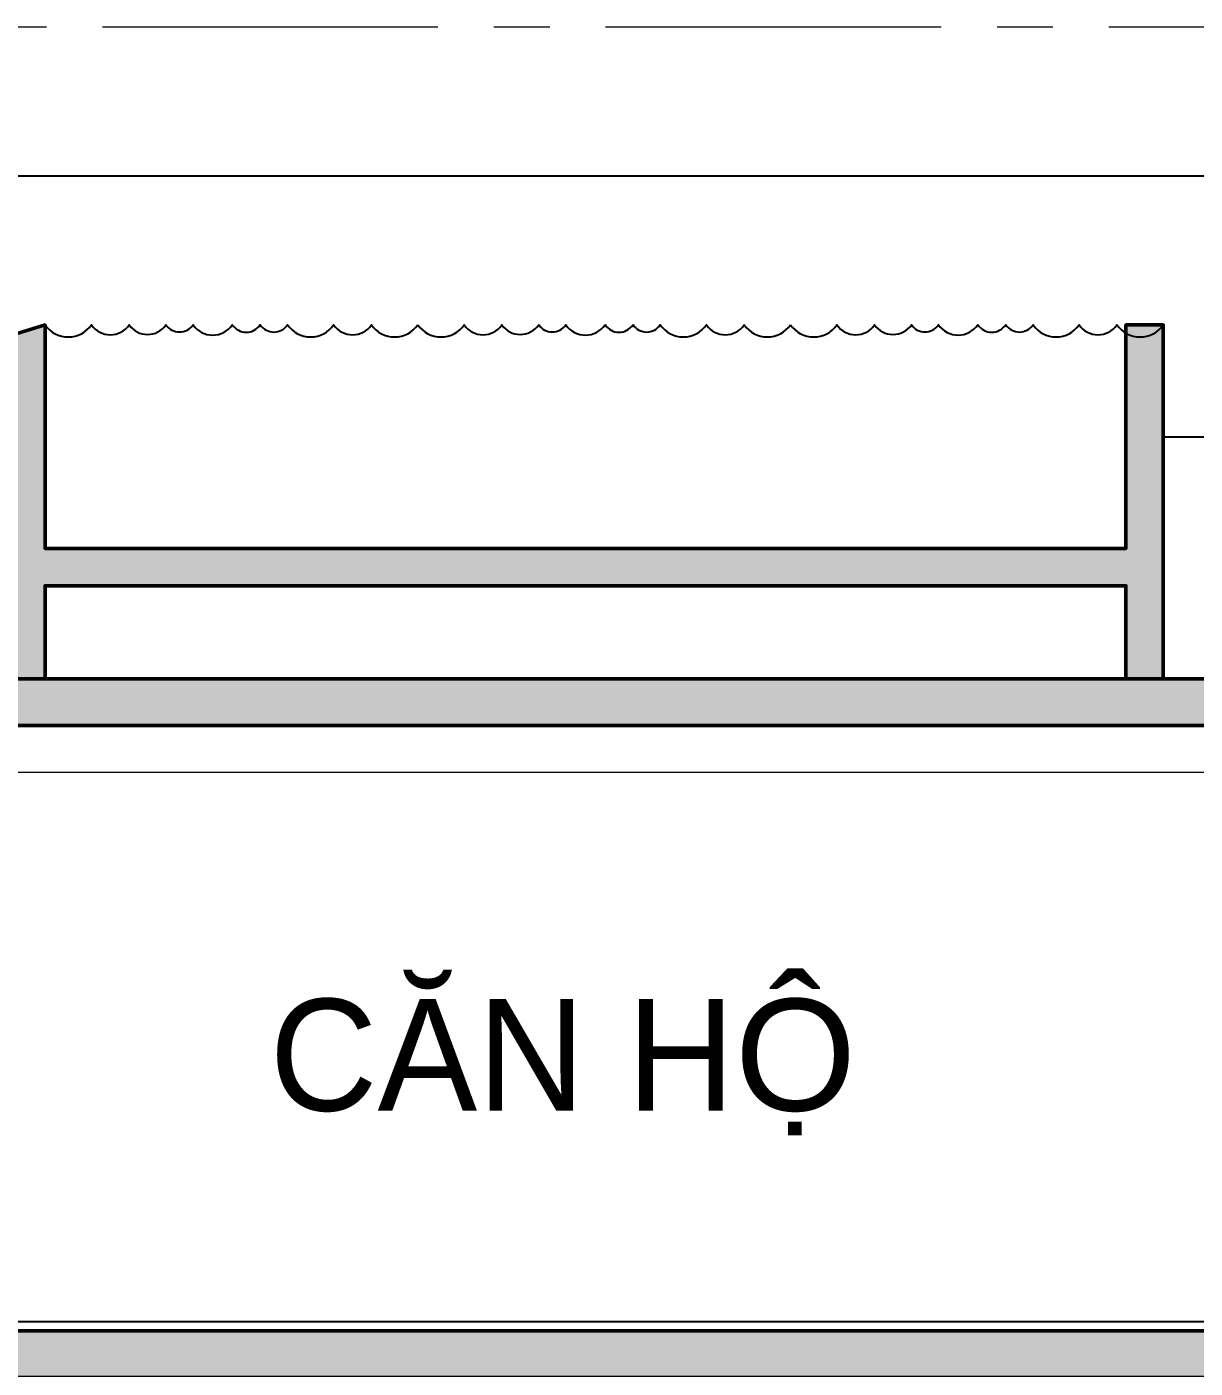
# Model space of a CAD drawing. Header units: millimetres. Extents: x 573003 to 1294762, y -9906 to 413061.
# Drawn here: x 659985 to 666254, y 148276 to 155476 of the extents above; entities that cross this region are included whole.
import ezdxf

# ---------------------------------------------------------------- set-up
doc = ezdxf.new("R2010")
doc.units = ezdxf.units.MM
doc.header["$MEASUREMENT"] = 0
doc.linetypes.add('IMPORT-CE', pattern=[135, 90, -15, 15, -15])
for name, color, linetype in [('A-ANNO-ROOM', 50, 'Continuous'), ('A-ELEV-13FINE', 8, 'Continuous'), ('A-ELEV-PATT 3', 251, 'Continuous'), ('A-STRUCT-OTLN', 3, 'Continuous'), ('A-WALL-PATT', 251, 'Continuous')]:
    doc.layers.add(name, color=color, linetype=linetype)
for name, color, linetype, lineweight in [('KT-Net cot', 2, 'Continuous', 50), ('KT-Net manh', 251, 'Continuous', 13), ('KT-Net thay', 7, 'Continuous', 25), ('KT-Net truc', 18, 'Continuous', 15)]:
    doc.layers.add(name, color=color, linetype=linetype, lineweight=lineweight)
doc.styles.add('HBA-Text', font='GOTHIC.TTF')

# ---------------------------------------------------------------- blocks, each defined once
blk = doc.blocks.new('Apart Typ Floor')
at = {"layer": 'A-WALL-PATT'}
h = blk.add_hatch(color=256, dxfattribs=at)
h.dxf.hatch_style = 1
h.paths.add_polyline_path([(-900, 200), (-1100, 200), (-1100, -800), (-900, -800), (-900, -150), (0, -150), (0, -800), (300, -800), (300, -250), (20700, -250), (20700, -800), (21000, -800), (21000, -150), (21900, -150), (21900, -800), (22100, -800), (22100, 200), (21900, 200), (21900, 0), (-900, 0)])
at = {"layer": 'A-ELEV-13FINE'}
blk.add_lwpolyline([(0, 50), (9400, 50)], dxfattribs=at)
at = {"layer": 'A-STRUCT-OTLN'}
blk.add_lwpolyline([(0, 0), (21000, 0), (21000, -150)], dxfattribs=at)
at = {"layer": 'KT-Net cot'}
blk.add_lwpolyline([(-900, 200), (-1100, 200), (-1100, -800), (-900, -800), (-900, -150), (0, -150), (0, -800), (300, -800), (300, -250), (20700, -250), (20700, -800), (21000, -800), (21000, -150), (21900, -150), (21900, -800), (22100, -800), (22100, 200), (21900, 200), (21900, 0), (-900, 0)], close=True, dxfattribs=at)
at = {"layer": 'KT-Net manh', "ltscale": 1500}
blk.add_line((300, 3000), (9400, 3000), dxfattribs=at)
blk = doc.blocks.new('A$C52FE36A4')
at = {"layer": 'A-ANNO-ROOM', "ltscale": 800, "extrusion": (2.65424e-07, 1.15182e-05, 1), "insert": (1742.6, 960.3, 3.5), "char_height": 600, "width": 6000, "attachment_point": 2, "text_direction": (1, 0, 0), "style": 'HBA-Text'}
blk.add_mtext('CĂN H{\\fArial|b0|i0|c0|p34;Ộ}', dxfattribs=at)

msp = doc.modelspace()

# ---------------------------------------------------------------- hatches: boundary and pattern name
at = {"layer": 'A-WALL-PATT'}
h = msp.add_hatch(color=256, dxfattribs=at)
h.dxf.hatch_style = 1
h.paths.add_polyline_path([(659832.4, 151975.6), (659832.4, 153799.4), (660082.4, 153875.6), (660082.4, 152675.6), (665882.4, 152675.6), (665882.4, 153875.6), (666082.4, 153875.6), (666082.4, 151975.6), (665882.4, 151975.6), (665882.4, 152475.6), (660082.4, 152475.6), (660082.4, 151975.6)])
h = msp.add_hatch(color=256, dxfattribs=at)
h.dxf.hatch_style = 1
h.paths.add_polyline_path([(679615.5, 151825.6), (680515.5, 151825.6), (680515.5, 151175.6), (680715.5, 151175.6), (680715.5, 152175.6), (680515.5, 152175.6), (680515.5, 151975.6), (657515.5, 151975.6), (657515.5, 151175.6), (657715.5, 151175.6), (657715.5, 151825.6), (658615.5, 151825.6), (658615.5, 151175.6), (658915.5, 151175.6), (658915.5, 151725.6), (679315.5, 151725.6), (679315.5, 151175.6), (679615.5, 151175.6)])

# ---------------------------------------------------------------- linework, layer by layer
at = {"layer": 'A-ELEV-13FINE', "elevation": 0}
msp.add_lwpolyline([(657590.5, 154675.6), (670130.5, 154675.6)], dxfattribs=at)
at = {"layer": 'A-ELEV-PATT 3', "elevation": -4.5}
for points in [[(660082.4, 153875.6, 0.520567), (660331.7, 153875.6, 0.520567), (660533.5, 153875.6, 0.520567), (660731.2, 153875.6, 0.520567), (660876.6, 153875.6, 0.520567), (661087.1, 153875.6, 0.520567), (661237.4, 153875.6, 0.520567), (661383.8, 153875.6, 0.520567), (661631, 153875.6, 0.520567), (661833.7, 153875.6, 0.520567), (662082.4, 153875.6, 0.520567)], [(662082.4, 153875.6, 0.520567), (662331.7, 153875.6, 0.520567), (662533.5, 153875.6, 0.520567), (662731.2, 153875.6, 0.520567), (662876.6, 153875.6, 0.520567), (663087.1, 153875.6, 0.520567), (663237.4, 153875.6, 0.520567), (663383.8, 153875.6, 0.520567), (663631, 153875.6, 0.520567), (663833.7, 153875.6, 0.520567), (664082.4, 153875.6, 0.520567)], [(664082.4, 153875.6, 0.520567), (664331.7, 153875.6, 0.520567), (664533.5, 153875.6, 0.520567), (664731.2, 153875.6, 0.520567), (664876.6, 153875.6, 0.520567), (665087.1, 153875.6, 0.520567), (665237.4, 153875.6, 0.520567), (665383.8, 153875.6, 0.520567), (665631, 153875.6, 0.520567), (665833.7, 153875.6, 0.520567), (666082.4, 153875.6, 0.520567)]]:
    msp.add_lwpolyline(points, format="xyb", dxfattribs=at)
at = {"layer": 'KT-Net cot', "elevation": -4.5}
msp.add_lwpolyline([(659832.4, 151975.6), (659832.4, 153799.4), (660082.4, 153875.6), (660082.4, 152675.6), (665882.4, 152675.6), (665882.4, 153875.6), (666082.4, 153875.6), (666082.4, 151975.6), (665882.4, 151975.6), (665882.4, 152475.6), (660082.4, 152475.6), (660082.4, 151975.6)], close=True, dxfattribs=at)
at = {"layer": 'KT-Net cot', "elevation": 0}
msp.add_lwpolyline([(679615.5, 151825.6), (680515.5, 151825.6), (680515.5, 151175.6), (680715.5, 151175.6), (680715.5, 152175.6), (680515.5, 152175.6), (680515.5, 151975.6), (657515.5, 151975.6), (657515.5, 151175.6), (657715.5, 151175.6), (657715.5, 151825.6), (658615.5, 151825.6), (658615.5, 151175.6), (658915.5, 151175.6), (658915.5, 151725.6), (679315.5, 151725.6), (679315.5, 151175.6), (679615.5, 151175.6), (679615.5, 151825.6)], dxfattribs=at)
at = {"layer": 'KT-Net thay', "elevation": 0}
msp.add_lwpolyline([(666082.4, 153275.6), (670130.5, 153275.6)], dxfattribs=at)
at = {"layer": 'KT-Net truc', "linetype": 'IMPORT-CE', "ltscale": 20}
for p, q in [((573990.5, 155475.6, 0), (690764.9, 155475.6, 0)), ((573990.5, 151975.6, 0), (690764.9, 151975.6, 0)), ((573990.5, 148475.6, 0), (690764.9, 148475.6, 0))]:
    msp.add_line(p, q, dxfattribs=at)

# ---------------------------------------------------------------- block references
at = {"layer": 'A-ANNO-ROOM'}
msp.add_blockref('A$C52FE36A4', (661118.5, 149297.4), dxfattribs=at)
at = {"layer": 'KT-Net cot'}
msp.add_blockref('Apart Typ Floor', (658615.5, 148475.6, 0), dxfattribs=at)

doc.saveas('drawing.dxf')
